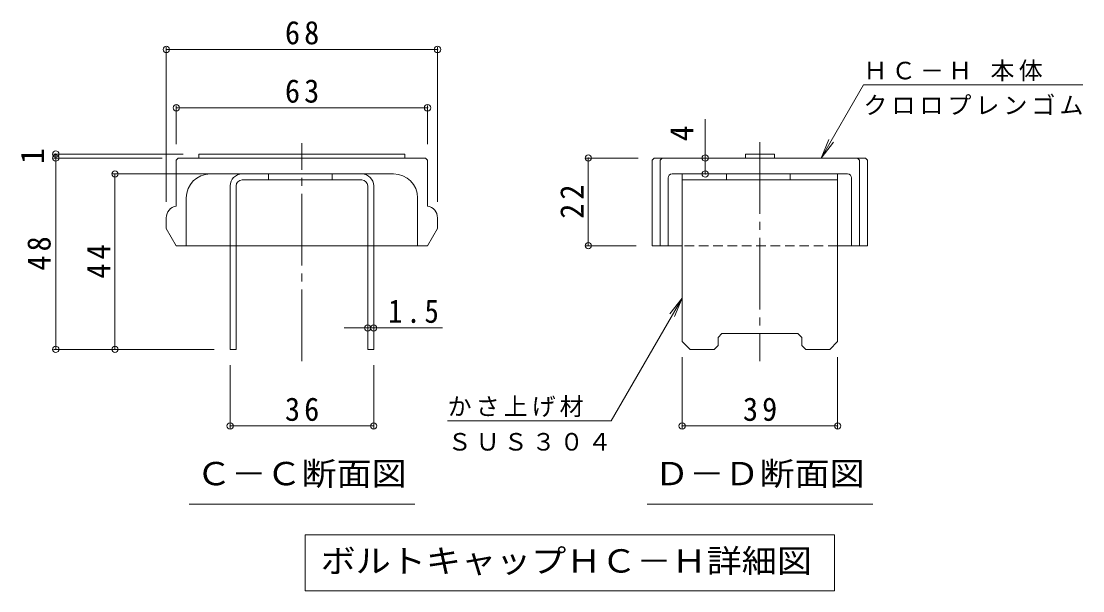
# Model space of a CAD drawing. Units: millimetres on the paper, enlarged 5 times, with parts at other scales. Extents: x -1349 to 1343, y -985 to 942.
# Drawn here: x 678 to 1343, y -838 to -480 of the extents above; entities that cross this region are included whole.
import ezdxf
from ezdxf.enums import TextEntityAlignment as Align

# ---------------------------------------------------------------- set-up
doc = ezdxf.new("R2010")
doc.units = ezdxf.units.MM
doc.header["$LTSCALE"] = 5
doc.header["$PDMODE"] = 32
doc.header["$PDSIZE"] = 4
doc.linetypes.add('CHAIN2', pattern=[12, 9, -1, 1, -1])
doc.linetypes.add('DASHED1', pattern=[1.8, 1.2, -0.6])
for name, color, linetype, lineweight in [('D-4', 7, 'Continuous', 9), ('D-5', 7, 'Continuous', 9), ('D-7', 6, 'Continuous', 9), ('D-8', 4, 'Continuous', 9)]:
    doc.layers.add(name, color=color, linetype=linetype, lineweight=lineweight)
doc.styles.add('ＭＳ ゴシック', font='')
doc.styles.get('ＭＳ ゴシック').set_extended_font_data('MS Gothic')

msp = doc.modelspace()

# ---------------------------------------------------------------- linework, layer by layer
at = {"layer": 'D-4'}
for p, q in [((768.631, -496.457), (768.631, -593.55)), ((768.631, -497.957), (938.63, -497.957)), ((938.63, -496.457), (938.63, -593.55)), ((1179.173, -566.05), (1205.626, -520.231)), ((1343.126, -520.231), (1205.626, -520.231)), ((774.881, -533.034), (774.881, -557.301)), ((774.881, -534.534), (932.381, -534.534)), ((932.381, -533.034), (932.381, -557.301)), ((1106.474, -566.05), (1106.474, -541.774)), ((1179.173, -566.05), (1183.956, -554.502)), ((1179.173, -566.05), (1186.782, -556.133)), ((697.82, -563.55), (779.09, -563.55)), ((699.32, -566.05), (699.32, -563.55)), ((697.82, -566.05), (766.131, -566.05)), ((699.32, -566.05), (699.32, -686.05)), ((1031.671, -566.05), (1064.468, -566.05)), ((1033.171, -566.05), (1033.171, -621.05)), ((1106.474, -576.05), (1106.474, -566.05)), ((734.933, -576.05), (806.13, -576.05)), ((736.433, -686.05), (736.433, -576.05)), ((1031.671, -621.05), (1063.217, -621.05)), ((1091.967, -653.853), (1047.498, -730.876)), ((1091.967, -653.853), (1084.358, -663.77)), ((1091.967, -653.853), (1087.184, -665.402)), ((894.88, -672.646), (880.084, -672.646)), ((894.88, -672.646), (898.63, -672.646)), ((898.63, -672.646), (941.838, -672.646)), ((697.82, -686.05), (798.63, -686.05)), ((1091.967, -735.63), (1091.967, -691.05)), ((1189.467, -735.63), (1189.467, -691.05)), ((808.63, -735.63), (808.63, -696.05)), ((898.63, -735.63), (898.63, -696.05)), ((1047.498, -730.876), (944.998, -730.876)), ((808.63, -734.13), (898.63, -734.13)), ((1091.967, -734.13), (1189.467, -734.13))]:
    msp.add_line(p, q, dxfattribs=at)
for p in [(768.631, -497.957), (938.63, -497.957), (774.881, -534.534), (932.381, -534.534), (699.32, -563.55), (699.32, -566.05), (1033.171, -566.05), (1106.474, -566.05), (736.433, -576.05), (1106.474, -576.05), (1033.171, -621.05), (894.88, -672.646), (898.63, -672.646), (699.32, -686.05), (736.433, -686.05), (808.63, -734.13), (898.63, -734.13), (1091.967, -734.13), (1189.467, -734.13)]:
    msp.add_point(p, dxfattribs=at)
at = {"layer": 'D-5'}
for p, q in [((782.88, -783.229), (924.38, -783.229)), ((1069.967, -783.229), (1211.467, -783.229)), ((855.732, -802.5), (1187.5, -802.5)), ((855.732, -802.5), (855.732, -837.5)), ((1187.5, -802.5), (1187.5, -837.5)), ((855.732, -837.5), (1187.5, -837.5))]:
    msp.add_line(p, q, dxfattribs=at)
at = {"layer": 'D-7', "linetype": 'CHAIN2'}
for p, q in [((853.63, -693.548), (853.63, -556.663)), ((1140.717, -556.053), (1140.717, -693.548))]:
    msp.add_line(p, q, dxfattribs=at)
at = {"layer": 'D-7'}
for p, q in [((789.09, -563.55), (918.171, -563.55)), ((789.09, -566.05), (789.09, -563.55)), ((918.171, -566.05), (918.171, -563.55)), ((1149.815, -563.551), (1149.815, -566.05)), ((774.881, -567.301), (776.131, -566.05)), ((774.881, -567.301), (774.881, -596.155)), ((931.13, -566.05), (776.131, -566.05)), ((932.381, -567.301), (931.13, -566.05)), ((932.381, -567.301), (932.381, -596.155)), ((1073.217, -567.301), (1074.468, -566.05)), ((1073.217, -567.301), (1073.217, -621.05)), ((1206.967, -566.05), (1074.468, -566.05)), ((1078.217, -567.301), (1079.468, -566.05)), ((1078.217, -567.301), (1078.217, -621.05)), ((1203.217, -567.301), (1201.967, -566.05)), ((1203.217, -567.301), (1203.217, -621.05)), ((1208.217, -567.3), (1206.967, -566.05)), ((1208.217, -567.3), (1208.217, -621.05)), ((796.131, -576.05), (911.13, -576.05)), ((1083.217, -578.551), (1083.217, -621.05)), ((1195.717, -576.05), (1085.717, -576.05)), ((1198.217, -578.551), (1198.217, -621.05)), ((781.13, -591.05), (781.13, -621.05)), ((926.131, -591.05), (926.131, -621.05)), ((768.631, -603.55), (768.631, -610.225)), ((938.63, -603.55), (938.63, -610.225)), ((774.881, -621.05), (768.631, -610.225)), ((932.381, -621.05), (938.63, -610.225)), ((774.881, -621.05), (808.63, -621.05)), ((812.38, -621.05), (894.88, -621.05)), ((898.63, -621.05), (932.381, -621.05)), ((1091.967, -621.05), (1073.217, -621.05)), ((1208.217, -621.05), (1189.467, -621.05))]:
    msp.add_line(p, q, dxfattribs=at)
at = {"layer": 'D-7', "linetype": 'DASHED1'}
for p, q in [((812.38, -621.05), (808.63, -621.05)), ((898.63, -621.05), (894.88, -621.05)), ((1189.467, -621.05), (1091.967, -621.05))]:
    msp.add_line(p, q, dxfattribs=at)
at = {"layer": 'D-7'}
msp.add_lwpolyline([(1149.815, -563.551), (1131.62, -563.551), (1131.62, -566.05)], dxfattribs=at)
for centre, radius, start, end in [((796.131, -591.05), 15, 90, 180), ((911.13, -591.05), 15, 0, 90), ((1085.717, -578.551), 2.5, 90, 180), ((1195.717, -578.551), 2.5, 0, 90), ((776.131, -603.55), 7.5, 99.59386, 180), ((931.13, -603.55), 7.5, 0, 80.40614)]:
    msp.add_arc(centre, radius, start, end, dxfattribs=at)
at = {"layer": 'D-8'}
for p, q in [((816.13, -576.05), (891.13, -576.05)), ((832.663, -579.8), (832.663, -576.05)), ((872.663, -579.8), (872.663, -576.05)), ((1119.75, -579.8), (1119.75, -576.05)), ((1159.75, -579.8), (1159.75, -576.05)), ((1189.467, -681.05), (1189.467, -576.05)), ((808.63, -583.55), (808.63, -686.05)), ((812.38, -583.55), (812.38, -686.05)), ((891.13, -579.8), (816.13, -579.8)), ((894.88, -583.55), (894.88, -686.05)), ((898.63, -583.55), (898.63, -686.05)), ((1091.967, -579.8), (1189.467, -579.8)), ((1114.467, -678.55), (1116.967, -676.05)), ((1114.467, -683.55), (1114.467, -678.55)), ((1116.967, -676.05), (1164.467, -676.05)), ((1166.967, -678.55), (1164.467, -676.05)), ((1166.967, -683.55), (1166.967, -678.55)), ((1091.967, -681.05), (1096.967, -686.05)), ((1114.467, -683.55), (1111.967, -686.05)), ((1166.967, -683.55), (1169.467, -686.05)), ((1189.467, -681.05), (1184.467, -686.05)), ((808.63, -686.05), (812.38, -686.05)), ((898.63, -686.05), (894.88, -686.05)), ((1111.967, -686.05), (1096.967, -686.05)), ((1184.467, -686.05), (1169.467, -686.05))]:
    msp.add_line(p, q, dxfattribs=at)
msp.add_lwpolyline([(1091.967, -681.05), (1091.967, -576.05), (1189.467, -576.05)], dxfattribs=at)
for centre, radius, start, end in [((816.13, -583.55), 7.5, 90, 180), ((891.13, -583.55), 7.5, 0, 90), ((816.13, -583.55), 3.75, 90, 180), ((891.13, -583.55), 3.75, 0, 90)]:
    msp.add_arc(centre, radius, start, end, dxfattribs=at)

# ---------------------------------------------------------------- texts
at = {"layer": 'D-4', "color": 2, "style": 'ＭＳ ゴシック'}
for s, p in [('4', (1103.474, -555.575)), ('1', (696.32, -569.8))]:
    msp.add_text(s, height=14.66, rotation=90, dxfattribs=at).set_placement(p, align=Align.BOTTOM_LEFT)
at = {"layer": 'D-4', "color": 2, "char_height": 14.66, "attachment_point": 7, "style": 'ＭＳ ゴシック'}
for s, insert in [('\\T1.27;\\W0.95;68', (843.006, -494.957)), ('\\T1.27;\\W0.95;63', (843.006, -531.534)), ('\\T1.27;\\W0.9;1.5', (907.685, -669.646)), ('\\T1.27;\\W0.95;36', (843.005, -731.13)), ('\\T1.27;\\W0.95;39', (1130.092, -731.13))]:
    msp.add_mtext(s, dxfattribs=dict(at, insert=insert))
at = {"layer": 'D-4', "char_height": 11, "attachment_point": 7, "style": 'ＭＳ ゴシック'}
for s, insert in [('\\T1.18;ＨＣ－Ｈ\\~本体', (1205.626, -517.902)), ('\\T1.17;クロロプレンゴム', (1205.626, -539.089)), ('\\T1.17;かさ上げ材', (944.998, -728.547)), ('\\T1.17;ＳＵＳ３０４', (944.998, -749.734))]:
    msp.add_mtext(s, dxfattribs=dict(at, insert=insert))
at = {"layer": 'D-4', "color": 2, "char_height": 14.66, "attachment_point": 7, "rotation": 90, "style": 'ＭＳ ゴシック'}
for s, insert in [('\\T1.27;\\W0.95;22', (1030.171, -604.175)), ('\\T1.27;\\W0.95;48', (696.32, -636.675)), ('\\T1.27;\\W0.95;44', (733.433, -641.675))]:
    msp.add_mtext(s, dxfattribs=dict(at, insert=insert))
at = {"layer": 'D-5', "color": 2, "style": 'ＭＳ ゴシック', "width": 1.1}
for s, p in [('Ｃ－Ｃ断面図', (787.38, -775.729)), ('Ｄ－Ｄ断面図', (1074.467, -775.729)), ('ボルトキャップＨＣ－Ｈ詳細図', (865.366, -830.5))]:
    msp.add_text(s, height=14.66, dxfattribs=at).set_placement(p, align=Align.BOTTOM_LEFT)

doc.saveas('drawing.dxf')
